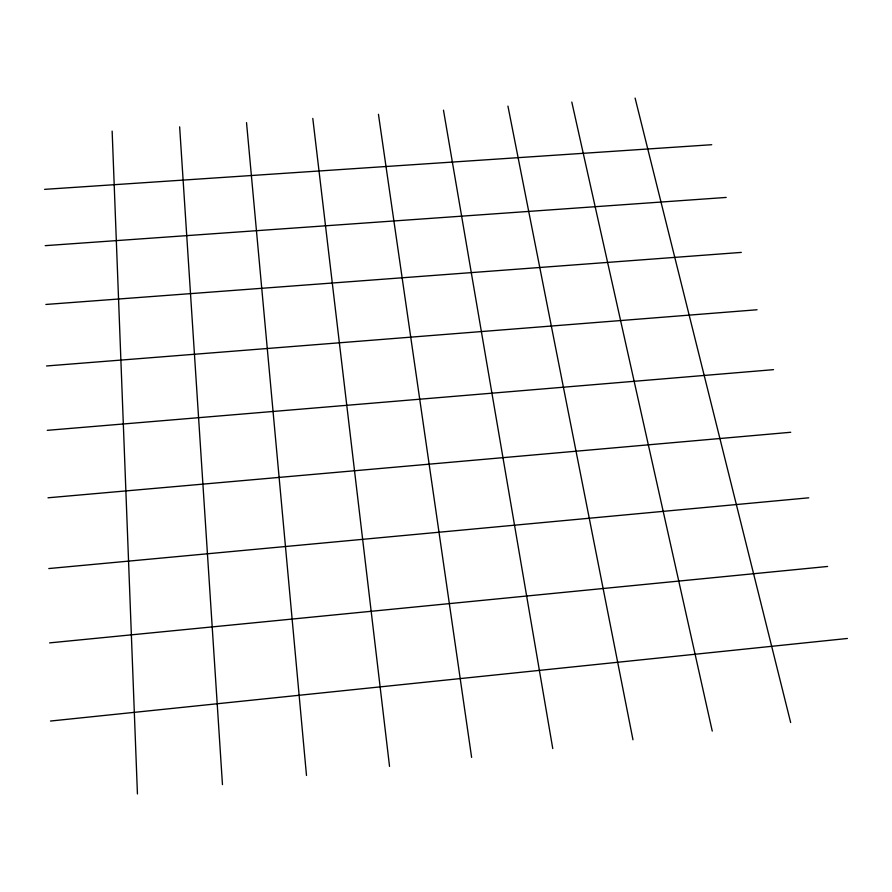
<?xml version="1.0" encoding="UTF-8"?>
<svg xmlns="http://www.w3.org/2000/svg" width="892" height="892" viewBox="0 0 892 892"><rect width="100%" height="100%" fill="white"/><g stroke="black" fill="none" stroke-linecap="round" stroke-linejoin="round"><path stroke-width="1.34" d="M50.487 721.037L847.4 638.471M49.629 642.876L827.609 566.465M48.804 568.55L808.743 497.814M48.012 497.792L790.736 432.274M47.265 430.334L773.531 369.656M46.551 365.965L757.063 309.758M45.871 304.462L741.308 252.403M45.224 245.657L726.199 197.433M44.6 189.36L711.716 144.716M635.093 98.064L790.658 722.542M571.805 102.067L712.262 731.106M507.938 106.103L632.974 739.78M443.48 110.173L552.761 748.544M378.442 114.287L471.623 757.408M312.791 118.435L389.536 766.384M246.526 122.628L306.491 775.46M179.649 126.854L222.465 784.637M112.147 131.124L137.435 793.936"/></g></svg>
